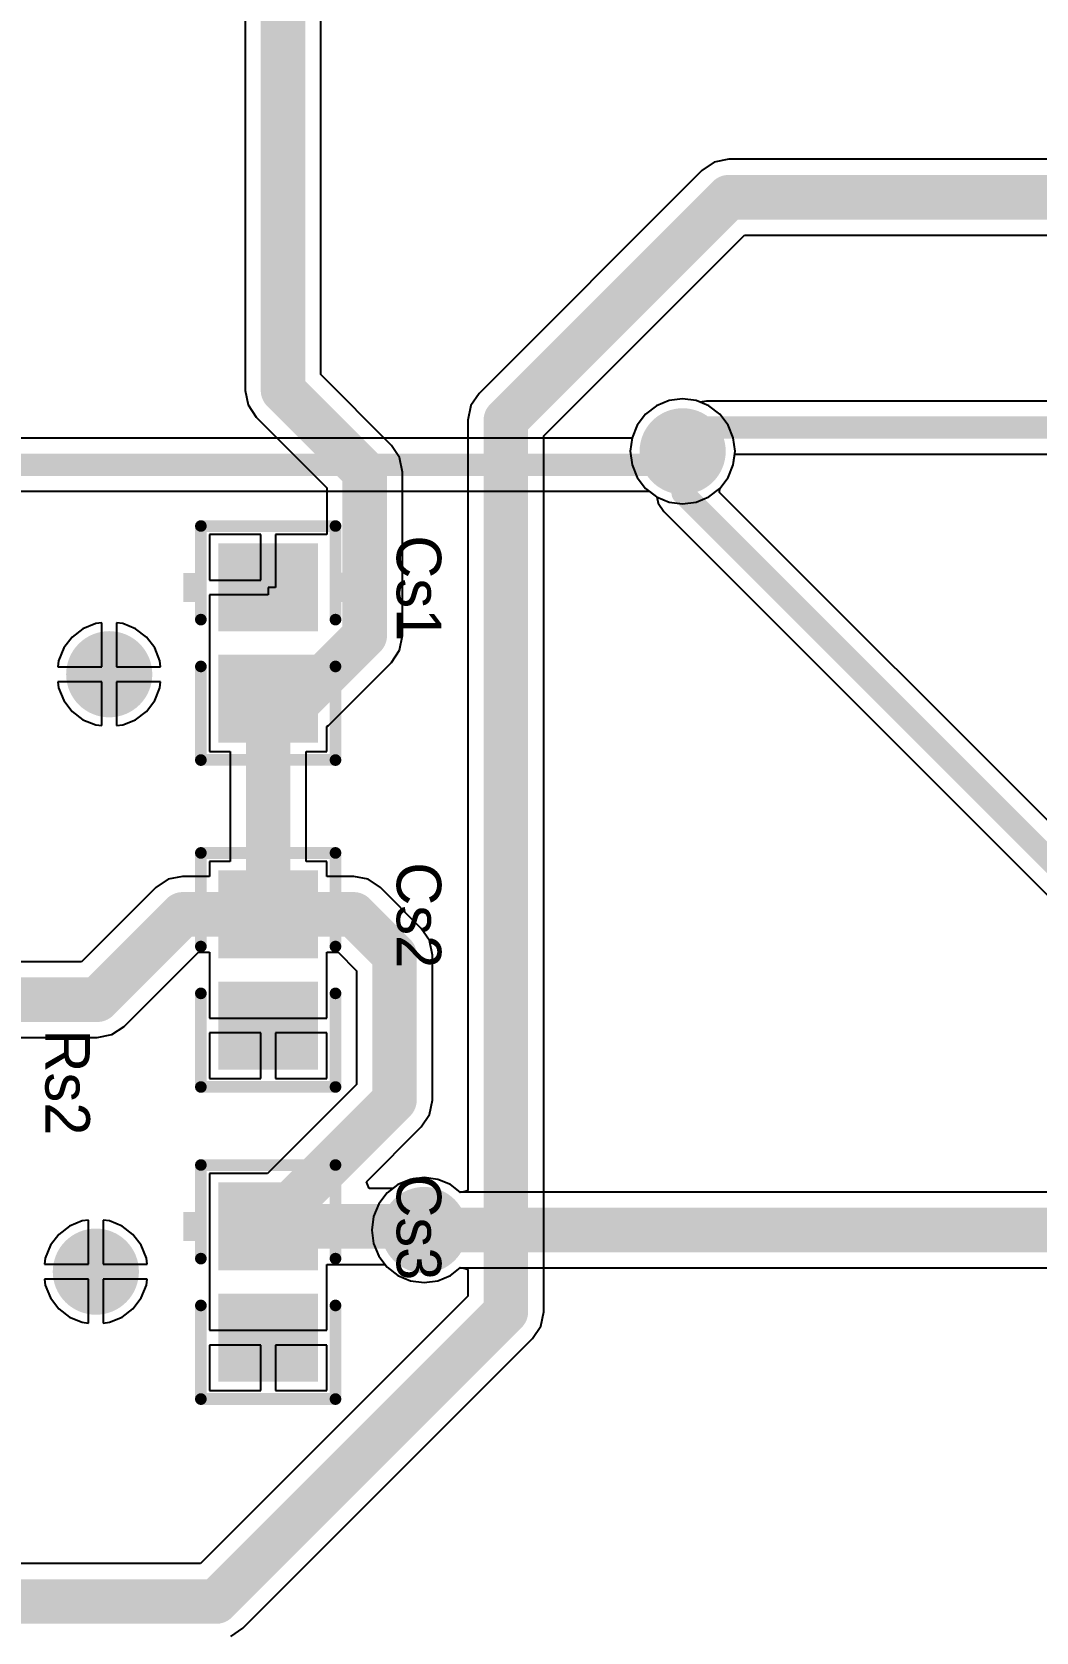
# Model space of a CAD drawing. Header units: millimetres. Extents: x 0.67 to 7.75, y 0.64 to 6.06.
# Drawn here: x 2.191 to 2.867, y 4.364 to 5.441 of the extents above; entities that cross this region are included whole.
import ezdxf

# ---------------------------------------------------------------- set-up
doc = ezdxf.new("R2010")
doc.units = ezdxf.units.MM
doc.header["$MEASUREMENT"] = 0
for name, color, linetype in [('BottomLayer', 5, 'Continuous'), ('BottomSolder', 6, 'Continuous'), ('MultiLayer', 9, 'Continuous'), ('TopLayer', 1, 'Continuous'), ('TopOverlay', 2, 'Continuous'), ('TopPaste', 8, 'Continuous'), ('TopSolder', 216, 'Continuous'), ('ViaHoleLayer', 16, 'Continuous')]:
    doc.layers.add(name, color=color, linetype=linetype)

# ---------------------------------------------------------------- blocks, each defined once
blk = doc.blocks.new('CC2012_0805_30')
at = {"layer": 'TopLayer'}
for points in [[(-0.063, -0.0295), (-0.0118, -0.0295), (-0.063, 0.0295), (-0.0118, 0.0295)], [(0.0118, -0.0295), (0.063, -0.0295), (0.0118, 0.0295), (0.063, 0.0295)]]:
    blk.add_solid(points, dxfattribs=at)
at = {"layer": 'TopOverlay', "const_width": 0.00787}
for points in [[(-0.0787, -0.0453), (-0.0787, 0.0453)], [(-0.0157, 0.0453), (-0.0787, 0.0453)], [(0.0787, 0.0453), (0.0157, 0.0453)], [(0.0787, -0.0453), (0.0787, 0.0453)], [(-0.0157, -0.0453), (-0.0787, -0.0453)], [(0.0787, -0.0453), (0.0157, -0.0453)]]:
    blk.add_lwpolyline(points, dxfattribs=at)
at = {"layer": 'TopOverlay', "const_width": 0.00394}
for points in [[(-0.0807, 0.0453, 1), (-0.0768, 0.0453, 1)], [(-0.0807, 0.0453, 1), (-0.0768, 0.0453, 1)], [(-0.0177, 0.0453, 1), (-0.0138, 0.0453, 1)], [(0.0138, 0.0453, 1), (0.0177, 0.0453, 1)], [(0.0768, 0.0453, 1), (0.0807, 0.0453, 1)], [(0.0768, 0.0453, 1), (0.0807, 0.0453, 1)], [(-0.0807, -0.0453, 1), (-0.0768, -0.0453, 1)], [(-0.0807, -0.0453, 1), (-0.0768, -0.0453, 1)], [(-0.0177, -0.0453, 1), (-0.0138, -0.0453, 1)], [(0.0138, -0.0453, 1), (0.0177, -0.0453, 1)], [(0.0768, -0.0453, 1), (0.0807, -0.0453, 1)], [(0.0768, -0.0453, 1), (0.0807, -0.0453, 1)]]:
    blk.add_lwpolyline(points, format="xyb", close=True, dxfattribs=at)
at = {"layer": 'TopOverlay'}
for points in [[(-0.0473, 0.0488), (-0.0276, 0.0488), (-0.0473, 0.0567), (-0.0276, 0.0567)], [(-0.0472, -0.057), (-0.0276, -0.057), (-0.0472, -0.0492), (-0.0276, -0.0492)]]:
    blk.add_solid(points, dxfattribs=at)
at = {"layer": 'TopPaste'}
for points in [[(-0.063, -0.0295), (-0.0118, -0.0295), (-0.063, 0.0295), (-0.0118, 0.0295)], [(0.0118, -0.0295), (0.063, -0.0295), (0.0118, 0.0295), (0.063, 0.0295)]]:
    blk.add_solid(points, dxfattribs=at)
at = {"layer": 'TopSolder'}
for points in [[(-0.067, -0.0335), (-0.0078, -0.0335), (-0.067, 0.0335), (-0.0078, 0.0335)], [(0.0078, -0.0335), (0.067, -0.0335), (0.0078, 0.0335), (0.067, 0.0335)]]:
    blk.add_solid(points, dxfattribs=at)
blk = doc.blocks.new('CC2012_0805_31')
at = {"layer": 'TopLayer'}
for points in [[(-0.063, -0.0295), (-0.0118, -0.0295), (-0.063, 0.0295), (-0.0118, 0.0295)], [(0.0118, -0.0295), (0.063, -0.0295), (0.0118, 0.0295), (0.063, 0.0295)]]:
    blk.add_solid(points, dxfattribs=at)
at = {"layer": 'TopOverlay', "const_width": 0.00787}
for points in [[(-0.0787, -0.0453), (-0.0787, 0.0453)], [(-0.0157, 0.0453), (-0.0787, 0.0453)], [(0.0787, 0.0453), (0.0157, 0.0453)], [(0.0787, -0.0453), (0.0787, 0.0453)], [(-0.0157, -0.0453), (-0.0787, -0.0453)], [(0.0787, -0.0453), (0.0157, -0.0453)]]:
    blk.add_lwpolyline(points, dxfattribs=at)
at = {"layer": 'TopOverlay', "const_width": 0.00394}
for points in [[(-0.0807, 0.0453, 1), (-0.0768, 0.0453, 1)], [(-0.0807, 0.0453, 1), (-0.0768, 0.0453, 1)], [(-0.0177, 0.0453, 1), (-0.0138, 0.0453, 1)], [(0.0138, 0.0453, 1), (0.0177, 0.0453, 1)], [(0.0768, 0.0453, 1), (0.0807, 0.0453, 1)], [(0.0768, 0.0453, 1), (0.0807, 0.0453, 1)], [(-0.0807, -0.0453, 1), (-0.0768, -0.0453, 1)], [(-0.0807, -0.0453, 1), (-0.0768, -0.0453, 1)], [(-0.0177, -0.0453, 1), (-0.0138, -0.0453, 1)], [(0.0138, -0.0453, 1), (0.0177, -0.0453, 1)], [(0.0768, -0.0453, 1), (0.0807, -0.0453, 1)], [(0.0768, -0.0453, 1), (0.0807, -0.0453, 1)]]:
    blk.add_lwpolyline(points, format="xyb", close=True, dxfattribs=at)
at = {"layer": 'TopOverlay'}
for points in [[(-0.0473, 0.0488), (-0.0276, 0.0488), (-0.0473, 0.0567), (-0.0276, 0.0567)], [(-0.0472, -0.057), (-0.0276, -0.057), (-0.0472, -0.0492), (-0.0276, -0.0492)]]:
    blk.add_solid(points, dxfattribs=at)
at = {"layer": 'TopPaste'}
for points in [[(-0.063, -0.0295), (-0.0118, -0.0295), (-0.063, 0.0295), (-0.0118, 0.0295)], [(0.0118, -0.0295), (0.063, -0.0295), (0.0118, 0.0295), (0.063, 0.0295)]]:
    blk.add_solid(points, dxfattribs=at)
at = {"layer": 'TopSolder'}
for points in [[(-0.067, -0.0335), (-0.0078, -0.0335), (-0.067, 0.0335), (-0.0078, 0.0335)], [(0.0078, -0.0335), (0.067, -0.0335), (0.0078, 0.0335), (0.067, 0.0335)]]:
    blk.add_solid(points, dxfattribs=at)
blk = doc.blocks.new('CC2012_0805_32')
at = {"layer": 'TopLayer'}
for points in [[(-0.063, -0.0295), (-0.0118, -0.0295), (-0.063, 0.0295), (-0.0118, 0.0295)], [(0.0118, -0.0295), (0.063, -0.0295), (0.0118, 0.0295), (0.063, 0.0295)]]:
    blk.add_solid(points, dxfattribs=at)
at = {"layer": 'TopOverlay', "const_width": 0.00787}
for points in [[(-0.0787, -0.0453), (-0.0787, 0.0453)], [(-0.0157, 0.0453), (-0.0787, 0.0453)], [(0.0787, 0.0453), (0.0157, 0.0453)], [(0.0787, -0.0453), (0.0787, 0.0453)], [(-0.0157, -0.0453), (-0.0787, -0.0453)], [(0.0787, -0.0453), (0.0157, -0.0453)]]:
    blk.add_lwpolyline(points, dxfattribs=at)
at = {"layer": 'TopOverlay', "const_width": 0.00394}
for points in [[(-0.0807, 0.0453, 1), (-0.0768, 0.0453, 1)], [(-0.0807, 0.0453, 1), (-0.0768, 0.0453, 1)], [(-0.0177, 0.0453, 1), (-0.0138, 0.0453, 1)], [(0.0138, 0.0453, 1), (0.0177, 0.0453, 1)], [(0.0768, 0.0453, 1), (0.0807, 0.0453, 1)], [(0.0768, 0.0453, 1), (0.0807, 0.0453, 1)], [(-0.0807, -0.0453, 1), (-0.0768, -0.0453, 1)], [(-0.0807, -0.0453, 1), (-0.0768, -0.0453, 1)], [(-0.0177, -0.0453, 1), (-0.0138, -0.0453, 1)], [(0.0138, -0.0453, 1), (0.0177, -0.0453, 1)], [(0.0768, -0.0453, 1), (0.0807, -0.0453, 1)], [(0.0768, -0.0453, 1), (0.0807, -0.0453, 1)]]:
    blk.add_lwpolyline(points, format="xyb", close=True, dxfattribs=at)
at = {"layer": 'TopOverlay'}
for points in [[(-0.0473, 0.0488), (-0.0276, 0.0488), (-0.0473, 0.0567), (-0.0276, 0.0567)], [(-0.0472, -0.057), (-0.0276, -0.057), (-0.0472, -0.0492), (-0.0276, -0.0492)]]:
    blk.add_solid(points, dxfattribs=at)
at = {"layer": 'TopPaste'}
for points in [[(-0.063, -0.0295), (-0.0118, -0.0295), (-0.063, 0.0295), (-0.0118, 0.0295)], [(0.0118, -0.0295), (0.063, -0.0295), (0.0118, 0.0295), (0.063, 0.0295)]]:
    blk.add_solid(points, dxfattribs=at)
at = {"layer": 'TopSolder'}
for points in [[(-0.067, -0.0335), (-0.0078, -0.0335), (-0.067, 0.0335), (-0.0078, 0.0335)], [(0.0078, -0.0335), (0.067, -0.0335), (0.0078, 0.0335), (0.067, 0.0335)]]:
    blk.add_solid(points, dxfattribs=at)

msp = doc.modelspace()

# ---------------------------------------------------------------- linework, layer by layer
at = {"layer": 'BottomLayer'}
for p, q in [((2.6199, 5.1931), (2.6113, 5.1896)), ((2.629, 5.1943), (2.6199, 5.1931)), ((2.6381, 5.1931), (2.629, 5.1943)), ((2.6408, 5.192), (2.6381, 5.1931)), ((2.645, 5.1928), (2.6408, 5.192)), ((3.3633, 5.1928), (2.645, 5.1928)), ((2.604, 5.184), (2.5984, 5.1767)), ((2.6113, 5.1896), (2.604, 5.184)), ((2.5984, 5.1767), (2.5949, 5.1681)), ((2.5949, 5.1681), (2.5949, 5.1678)), ((2.5949, 5.1678), (1.0854, 5.1678)), ((2.6596, 5.1413), (2.6631, 5.1499)), ((2.6631, 5.1499), (2.6641, 5.1572)), ((2.6641, 5.1572), (3.358, 5.1572)), ((2.654, 5.134), (2.6596, 5.1413)), ((1.0854, 5.1322), (2.6065, 5.1322)), ((2.6065, 5.1322), (2.6113, 5.1284)), ((2.6113, 5.1284), (2.6199, 5.1249)), ((2.6381, 5.1249), (2.6467, 5.1284)), ((2.6467, 5.1284), (2.654, 5.134)), ((2.6199, 5.1249), (2.629, 5.1237)), ((2.629, 5.1237), (2.6381, 5.1249)), ((2.2253, 5.0396), (2.218, 5.034)), ((2.2339, 5.0431), (2.2253, 5.0396)), ((2.238, 5.0436), (2.2339, 5.0431)), ((2.238, 5.014), (2.238, 5.0436)), ((2.2521, 5.0431), (2.248, 5.0436)), ((2.248, 5.0436), (2.248, 5.014)), ((2.2607, 5.0396), (2.2521, 5.0431)), ((2.268, 5.034), (2.2607, 5.0396)), ((2.218, 5.034), (2.2124, 5.0267)), ((2.2736, 5.0267), (2.268, 5.034)), ((2.2089, 5.0181), (2.2084, 5.014)), ((2.2124, 5.0267), (2.2089, 5.0181)), ((2.2771, 5.0181), (2.2736, 5.0267)), ((2.2776, 5.014), (2.2771, 5.0181)), ((2.2084, 5.014), (2.238, 5.014)), ((2.248, 5.014), (2.2776, 5.014)), ((2.238, 5.004), (2.2084, 5.004)), ((2.2084, 5.004), (2.2089, 4.9999)), ((2.2089, 4.9999), (2.2124, 4.9913)), ((2.238, 4.9744), (2.238, 5.004)), ((2.2776, 5.004), (2.248, 5.004)), ((2.248, 5.004), (2.248, 4.9744)), ((2.2736, 4.9913), (2.2771, 4.9999)), ((2.2771, 4.9999), (2.2776, 5.004)), ((2.2124, 4.9913), (2.218, 4.984)), ((2.268, 4.984), (2.2736, 4.9913)), ((2.218, 4.984), (2.2253, 4.9784)), ((2.2253, 4.9784), (2.2339, 4.9749)), ((2.2339, 4.9749), (2.238, 4.9744)), ((2.248, 4.9744), (2.2521, 4.9749)), ((2.2521, 4.9749), (2.2607, 4.9784)), ((2.2607, 4.9784), (2.268, 4.984)), ((2.4373, 4.6656), (2.43, 4.66)), ((2.4459, 4.6691), (2.4373, 4.6656)), ((2.455, 4.6703), (2.4459, 4.6691)), ((2.4641, 4.6691), (2.455, 4.6703)), ((2.4727, 4.6656), (2.4641, 4.6691)), ((2.4793, 4.6605), (2.4727, 4.6656)), ((2.4244, 4.6527), (2.4209, 4.6441)), ((2.43, 4.66), (2.4244, 4.6527)), ((3.1172, 4.6605), (2.4793, 4.6605)), ((2.2249, 4.6411), (2.2163, 4.6376)), ((2.229, 4.6416), (2.2249, 4.6411)), ((2.229, 4.612), (2.229, 4.6416)), ((2.2431, 4.6411), (2.239, 4.6416)), ((2.239, 4.6416), (2.239, 4.612)), ((2.2517, 4.6376), (2.2431, 4.6411)), ((2.4209, 4.6441), (2.4197, 4.635)), ((2.209, 4.632), (2.2034, 4.6247)), ((2.2163, 4.6376), (2.209, 4.632)), ((2.259, 4.632), (2.2517, 4.6376)), ((2.2646, 4.6247), (2.259, 4.632)), ((2.4197, 4.635), (2.4209, 4.6259)), ((2.2034, 4.6247), (2.1999, 4.6161)), ((2.2681, 4.6161), (2.2646, 4.6247)), ((2.4209, 4.6259), (2.4244, 4.6173)), ((2.1999, 4.6161), (2.1994, 4.612)), ((2.1994, 4.612), (2.229, 4.612)), ((2.239, 4.612), (2.2686, 4.612)), ((2.2686, 4.612), (2.2681, 4.6161)), ((2.4244, 4.6173), (2.43, 4.61)), ((2.43, 4.61), (2.4373, 4.6044)), ((2.4727, 4.6044), (2.4793, 4.6095)), ((2.4793, 4.6095), (3.1066, 4.6095)), ((2.229, 4.602), (2.1994, 4.602)), ((2.1994, 4.602), (2.1999, 4.5979)), ((2.1999, 4.5979), (2.2034, 4.5893)), ((2.229, 4.5724), (2.229, 4.602)), ((2.2686, 4.602), (2.239, 4.602)), ((2.239, 4.602), (2.239, 4.5724)), ((2.2646, 4.5893), (2.2681, 4.5979)), ((2.2681, 4.5979), (2.2686, 4.602)), ((2.4373, 4.6044), (2.4459, 4.6009)), ((2.4459, 4.6009), (2.455, 4.5997)), ((2.455, 4.5997), (2.4641, 4.6009)), ((2.4641, 4.6009), (2.4727, 4.6044)), ((2.2034, 4.5893), (2.209, 4.582)), ((2.259, 4.582), (2.2646, 4.5893)), ((2.209, 4.582), (2.2163, 4.5764)), ((2.2163, 4.5764), (2.2249, 4.5729)), ((2.2431, 4.5729), (2.2517, 4.5764)), ((2.2517, 4.5764), (2.259, 4.582)), ((2.2249, 4.5729), (2.229, 4.5724)), ((2.239, 4.5724), (2.2431, 4.5729))]:
    msp.add_line(p, q, dxfattribs=at)
for points, const_width in [([(2.6165, 5.159, 1), (2.6415, 5.159, 1)], 0.025), ([(2.6412, 5.175, 1), (2.6488, 5.175, 1)], 0.0075), ([(2.6412, 5.175, 1), (2.6488, 5.175, 1)], 0.0075), ([(2.6162, 5.15, 1), (2.6237, 5.15, 1)], 0.0075), ([(2.6162, 5.15, 1), (2.6237, 5.15, 1)], 0.0075), ([(2.2305, 5.009, 1), (2.2555, 5.009, 1)], 0.025), ([(2.4425, 4.635, 1), (2.4675, 4.635, 1)], 0.025), ([(2.4475, 4.635, 1), (2.4625, 4.635, 1)], 0.015), ([(2.2215, 4.607, 1), (2.2465, 4.607, 1)], 0.025)]:
    msp.add_lwpolyline(points, format="xyb", close=True, dxfattribs=dict(at, const_width=const_width))
for points, const_width in [([(2.62, 5.15), (2.645, 5.175)], 0.015), ([(2.645, 5.175), (3.3639, 5.175)], 0.015), ([(1.05, 5.15), (2.62, 5.15)], 0.015), ([(2.455, 4.635), (3.5193, 4.635)], 0.03)]:
    msp.add_lwpolyline(points, dxfattribs=dict(at, const_width=const_width))
at = {"layer": 'BottomSolder', "const_width": 0.029}
for points in [[(2.6145, 5.159, 1), (2.6435, 5.159, 1)], [(2.2285, 5.009, 1), (2.2575, 5.009, 1)], [(2.4405, 4.635, 1), (2.4695, 4.635, 1)], [(2.2195, 4.607, 1), (2.2485, 4.607, 1)]]:
    msp.add_lwpolyline(points, format="xyb", close=True, dxfattribs=at)
at = {"layer": 'MultiLayer', "const_width": 0.025}
for points in [[(2.6165, 5.159, 1), (2.6415, 5.159, 1)], [(2.2305, 5.009, 1), (2.2555, 5.009, 1)], [(2.4425, 4.635, 1), (2.4675, 4.635, 1)], [(2.2215, 4.607, 1), (2.2465, 4.607, 1)]]:
    msp.add_lwpolyline(points, format="xyb", close=True, dxfattribs=at)
at = {"layer": 'TopLayer'}
for p, q in [((2.3345, 5.5005), (2.3345, 5.2)), ((2.3855, 5.2106), (2.3855, 5.5005)), ((2.6502, 5.3535), (2.642, 5.348)), ((2.66, 5.3555), (2.6502, 5.3535)), ((3.0057, 5.3555), (2.66, 5.3555)), ((2.642, 5.348), (2.492, 5.198)), ((2.5355, 5.1694), (2.6706, 5.3045)), ((2.6706, 5.3045), (3.0057, 5.3045)), ((2.433, 5.163), (2.3855, 5.2106)), ((2.3345, 5.2), (2.3365, 5.1902)), ((2.3365, 5.1902), (2.342, 5.182)), ((2.4865, 5.1898), (2.4845, 5.18)), ((2.492, 5.198), (2.4865, 5.1898)), ((2.6199, 5.1931), (2.6113, 5.1896)), ((2.629, 5.1943), (2.6199, 5.1931)), ((2.6381, 5.1931), (2.629, 5.1943)), ((2.6467, 5.1896), (2.6381, 5.1931)), ((2.342, 5.182), (2.3895, 5.1344)), ((2.4845, 5.18), (2.4845, 4.6615)), ((2.604, 5.184), (2.5984, 5.1767)), ((2.6113, 5.1896), (2.604, 5.184)), ((2.654, 5.184), (2.6467, 5.1896)), ((2.6596, 5.1767), (2.654, 5.184)), ((2.5355, 4.58), (2.5355, 5.1694)), ((2.5949, 5.1681), (2.5937, 5.159)), ((2.5984, 5.1767), (2.5949, 5.1681)), ((2.6631, 5.1681), (2.6596, 5.1767)), ((2.6643, 5.159), (2.6631, 5.1681)), ((2.4385, 5.1548), (2.433, 5.163)), ((2.5937, 5.159), (2.5949, 5.1499)), ((2.6631, 5.1499), (2.6643, 5.159)), ((2.4405, 5.145), (2.4385, 5.1548)), ((2.5949, 5.1499), (2.5984, 5.1413)), ((2.6596, 5.1413), (2.6631, 5.1499)), ((2.4405, 5.035), (2.4405, 5.145)), ((2.5984, 5.1413), (2.604, 5.134)), ((2.654, 5.134), (2.6596, 5.1413)), ((2.3895, 5.1344), (2.3895, 5.108)), ((2.604, 5.134), (2.6113, 5.1284)), ((2.6113, 5.1284), (2.6117, 5.1283)), ((2.6117, 5.1283), (2.6125, 5.1242)), ((2.6538, 5.1314), (2.654, 5.134)), ((3.0976, 4.6876), (2.6538, 5.1314)), ((2.6125, 5.1242), (2.6164, 5.1184)), ((2.6164, 5.1184), (3.0672, 4.6676)), ((2.3895, 5.108), (2.3895, 5.103)), ((2.345, 5.103), (2.3104, 5.103)), ((2.3104, 5.103), (2.3104, 5.0724)), ((2.345, 5.0724), (2.345, 5.103)), ((2.3895, 5.103), (2.355, 5.103)), ((2.355, 5.103), (2.355, 5.0674)), ((2.3104, 5.0724), (2.345, 5.0724)), ((2.35, 5.0624), (2.3104, 5.0624)), ((2.3104, 5.0624), (2.3104, 5.0318)), ((2.355, 5.0674), (2.35, 5.0674)), ((2.35, 5.0674), (2.35, 5.0624)), ((2.2253, 5.0396), (2.218, 5.034)), ((2.2339, 5.0431), (2.2253, 5.0396)), ((2.238, 5.0436), (2.2339, 5.0431)), ((2.238, 5.014), (2.238, 5.0436)), ((2.2521, 5.0431), (2.248, 5.0436)), ((2.248, 5.0436), (2.248, 5.014)), ((2.2607, 5.0396), (2.2521, 5.0431)), ((2.268, 5.034), (2.2607, 5.0396)), ((2.218, 5.034), (2.2124, 5.0267)), ((2.2736, 5.0267), (2.268, 5.034)), ((2.3104, 5.0318), (2.3104, 5.0318)), ((2.3104, 5.0318), (2.3104, 5.0282)), ((2.3104, 5.0282), (2.3104, 5.0282)), ((2.3104, 5.0282), (2.3104, 5.0268)), ((2.4385, 5.0252), (2.4405, 5.035)), ((2.2089, 5.0181), (2.2084, 5.014)), ((2.2124, 5.0267), (2.2089, 5.0181)), ((2.2771, 5.0181), (2.2736, 5.0267)), ((2.2776, 5.014), (2.2771, 5.0181)), ((2.3104, 5.0268), (2.3104, 4.957)), ((2.433, 5.017), (2.4385, 5.0252)), ((2.2084, 5.014), (2.238, 5.014)), ((2.248, 5.014), (2.2776, 5.014)), ((2.3906, 4.9746), (2.433, 5.017)), ((2.238, 5.004), (2.2084, 5.004)), ((2.2084, 5.004), (2.2089, 4.9999)), ((2.2089, 4.9999), (2.2124, 4.9913)), ((2.238, 4.9744), (2.238, 5.004)), ((2.2776, 5.004), (2.248, 5.004)), ((2.248, 5.004), (2.248, 4.9744)), ((2.2736, 4.9913), (2.2771, 4.9999)), ((2.2771, 4.9999), (2.2776, 5.004)), ((2.2124, 4.9913), (2.218, 4.984)), ((2.268, 4.984), (2.2736, 4.9913)), ((2.218, 4.984), (2.2253, 4.9784)), ((2.2253, 4.9784), (2.2339, 4.9749)), ((2.2339, 4.9749), (2.238, 4.9744)), ((2.248, 4.9744), (2.2521, 4.9749)), ((2.2521, 4.9749), (2.2607, 4.9784)), ((2.2607, 4.9784), (2.268, 4.984)), ((2.3895, 4.9738), (2.3906, 4.9746)), ((2.3895, 4.957), (2.3895, 4.9738)), ((2.3104, 4.957), (2.3245, 4.957)), ((2.3245, 4.957), (2.3245, 4.883)), ((2.3755, 4.883), (2.3755, 4.957)), ((2.3755, 4.957), (2.3895, 4.957)), ((2.3245, 4.883), (2.3104, 4.883)), ((2.3104, 4.883), (2.3104, 4.8729)), ((2.3895, 4.883), (2.3755, 4.883)), ((2.3895, 4.8729), (2.3895, 4.883)), ((2.2826, 4.871), (2.2744, 4.8654)), ((2.2924, 4.8729), (2.2826, 4.871)), ((2.3104, 4.8729), (2.2924, 4.8729)), ((2.4076, 4.8729), (2.3895, 4.8729)), ((2.4174, 4.871), (2.4076, 4.8729)), ((2.4256, 4.8654), (2.4174, 4.871)), ((2.2744, 4.8654), (2.2244, 4.8155)), ((2.453, 4.838), (2.4256, 4.8654)), ((2.4585, 4.8298), (2.453, 4.838)), ((2.4605, 4.82), (2.4585, 4.8298)), ((2.2244, 4.8155), (2.173, 4.8155)), ((2.253, 4.772), (2.303, 4.8219)), ((2.303, 4.8219), (2.3104, 4.8219)), ((2.3104, 4.8219), (2.3104, 4.8132)), ((2.3104, 4.8132), (2.3104, 4.8118)), ((2.3895, 4.8132), (2.3895, 4.8219)), ((2.3895, 4.8219), (2.397, 4.8219)), ((2.3895, 4.8118), (2.3895, 4.8132)), ((2.397, 4.8219), (2.4095, 4.8094)), ((2.4605, 4.7224), (2.4605, 4.82)), ((2.3104, 4.8118), (2.3104, 4.8082)), ((2.3104, 4.8082), (2.3104, 4.8068)), ((2.3104, 4.8068), (2.3104, 4.7776)), ((2.3895, 4.8082), (2.3895, 4.8118)), ((2.3895, 4.8068), (2.3895, 4.8082)), ((2.3895, 4.7776), (2.3895, 4.8068)), ((2.4095, 4.8094), (2.4095, 4.733)), ((2.2448, 4.7665), (2.253, 4.772)), ((2.3104, 4.7776), (2.35, 4.7776)), ((2.35, 4.7776), (2.3895, 4.7776)), ((2.1069, 4.7645), (2.235, 4.7645)), ((2.235, 4.7645), (2.2448, 4.7665)), ((2.345, 4.7676), (2.3104, 4.7676)), ((2.3104, 4.7676), (2.3104, 4.737)), ((2.345, 4.737), (2.345, 4.7676)), ((2.3895, 4.7676), (2.355, 4.7676)), ((2.355, 4.7676), (2.355, 4.737)), ((2.3895, 4.737), (2.3895, 4.7676)), ((2.3104, 4.737), (2.345, 4.737)), ((2.4095, 4.733), (2.3495, 4.673)), ((2.355, 4.737), (2.3895, 4.737)), ((2.4585, 4.7127), (2.4605, 4.7224)), ((2.453, 4.7044), (2.4585, 4.7127)), ((2.4161, 4.6675), (2.453, 4.7044)), ((2.3495, 4.673), (2.3104, 4.673)), ((2.3104, 4.673), (2.3104, 4.6032)), ((2.418, 4.6629), (2.4161, 4.6675)), ((2.4339, 4.6629), (2.418, 4.6629)), ((2.4373, 4.6656), (2.4339, 4.6629)), ((2.4459, 4.6691), (2.4373, 4.6656)), ((2.455, 4.6703), (2.4459, 4.6691)), ((2.4641, 4.6691), (2.455, 4.6703)), ((2.4727, 4.6656), (2.4641, 4.6691)), ((2.4795, 4.6603), (2.4727, 4.6656)), ((2.4832, 4.6611), (2.4795, 4.6603)), ((2.4845, 4.6615), (2.4832, 4.6611)), ((2.2249, 4.6411), (2.2163, 4.6376)), ((2.229, 4.6416), (2.2249, 4.6411)), ((2.229, 4.612), (2.229, 4.6416)), ((2.2431, 4.6411), (2.239, 4.6416)), ((2.239, 4.6416), (2.239, 4.612)), ((2.2517, 4.6376), (2.2431, 4.6411)), ((2.209, 4.632), (2.2034, 4.6247)), ((2.2163, 4.6376), (2.209, 4.632)), ((2.259, 4.632), (2.2517, 4.6376)), ((2.2646, 4.6247), (2.259, 4.632)), ((2.2034, 4.6247), (2.1999, 4.6161)), ((2.2681, 4.6161), (2.2646, 4.6247)), ((2.1999, 4.6161), (2.1994, 4.612)), ((2.1994, 4.612), (2.229, 4.612)), ((2.239, 4.612), (2.2686, 4.612)), ((2.2686, 4.612), (2.2681, 4.6161)), ((2.3895, 4.6032), (2.3895, 4.6119)), ((2.3895, 4.6119), (2.4286, 4.6119)), ((2.4286, 4.6119), (2.43, 4.61)), ((2.43, 4.61), (2.4373, 4.6044)), ((2.4727, 4.6044), (2.4795, 4.6097)), ((2.4795, 4.6097), (2.4832, 4.6089)), ((2.4832, 4.6089), (2.4845, 4.6085)), ((2.4845, 4.6085), (2.4845, 4.5906)), ((2.229, 4.602), (2.1994, 4.602)), ((2.1994, 4.602), (2.1999, 4.5979)), ((2.1999, 4.5979), (2.2034, 4.5893)), ((2.229, 4.5724), (2.229, 4.602)), ((2.2686, 4.602), (2.239, 4.602)), ((2.239, 4.602), (2.239, 4.5724)), ((2.2646, 4.5893), (2.2681, 4.5979)), ((2.2681, 4.5979), (2.2686, 4.602)), ((2.3104, 4.6032), (2.3104, 4.6018)), ((2.3104, 4.6018), (2.3104, 4.5982)), ((2.3104, 4.5982), (2.3104, 4.5968)), ((2.3895, 4.6018), (2.3895, 4.6032)), ((2.3895, 4.5982), (2.3895, 4.6018)), ((2.3895, 4.5968), (2.3895, 4.5982)), ((2.4373, 4.6044), (2.4459, 4.6009)), ((2.4459, 4.6009), (2.455, 4.5997)), ((2.455, 4.5997), (2.4641, 4.6009)), ((2.4641, 4.6009), (2.4727, 4.6044)), ((2.2034, 4.5893), (2.209, 4.582)), ((2.259, 4.582), (2.2646, 4.5893)), ((2.4845, 4.5906), (2.3044, 4.4105)), ((2.3104, 4.5968), (2.3104, 4.5676)), ((2.3895, 4.5676), (2.3895, 4.5968)), ((2.209, 4.582), (2.2163, 4.5764)), ((2.2163, 4.5764), (2.2249, 4.5729)), ((2.2431, 4.5729), (2.2517, 4.5764)), ((2.2517, 4.5764), (2.259, 4.582)), ((2.5335, 4.5702), (2.5355, 4.58)), ((2.2249, 4.5729), (2.229, 4.5724)), ((2.239, 4.5724), (2.2431, 4.5729)), ((2.3104, 4.5676), (2.35, 4.5676)), ((2.35, 4.5676), (2.3895, 4.5676)), ((2.528, 4.562), (2.5335, 4.5702)), ((2.345, 4.5576), (2.3104, 4.5576)), ((2.3104, 4.5576), (2.3104, 4.527)), ((2.333, 4.367), (2.528, 4.562)), ((2.345, 4.527), (2.345, 4.5576)), ((2.3895, 4.5576), (2.355, 4.5576)), ((2.355, 4.5576), (2.355, 4.527)), ((2.3895, 4.527), (2.3895, 4.5576)), ((2.3104, 4.527), (2.345, 4.527)), ((2.355, 4.527), (2.3895, 4.527)), ((2.3044, 4.4105), (1.8382, 4.4105)), ((2.3248, 4.3615), (2.333, 4.367))]:
    msp.add_line(p, q, dxfattribs=at)
for points, const_width in [([(2.36, 5.2), (2.36, 5.54)], 0.03), ([(2.51, 5.18), (2.66, 5.33)], 0.03), ([(2.66, 5.33), (3.03, 5.33)], 0.03), ([(2.36, 5.2), (2.415, 5.145)], 0.03), ([(2.51, 4.58), (2.51, 5.18)], 0.03), ([(2.415, 5.035), (2.415, 5.145)], 0.03), ([(2.629, 5.131), (2.629, 5.159)], 0.015), ([(2.629, 5.131), (3.085, 4.675)], 0.015), ([(2.3726, 4.9926), (2.415, 5.035)], 0.03), ([(2.35, 4.8474), (2.35, 4.9926)], 0.03), ([(2.35, 4.9926), (2.3726, 4.9926)], 0.03), ([(2.235, 4.79), (2.2924, 4.8474)], 0.03), ([(2.2924, 4.8474), (2.35, 4.8474)], 0.03), ([(2.35, 4.8474), (2.4076, 4.8474)], 0.03), ([(2.4076, 4.8474), (2.435, 4.82)], 0.03), ([(2.435, 4.7224), (2.435, 4.82)], 0.03), ([(2.1069, 4.79), (2.235, 4.79)], 0.03), ([(2.35, 4.6374), (2.435, 4.7224)], 0.03), ([(2.35, 4.6374), (2.4526, 4.6374)], 0.03), ([(2.4526, 4.6374), (2.455, 4.635)], 0.03), ([(2.315, 4.385), (2.51, 4.58)], 0.03), ([(1.765, 4.385), (2.315, 4.385)], 0.03)]:
    msp.add_lwpolyline(points, dxfattribs=dict(at, const_width=const_width))
for points, const_width in [([(2.6525, 5.33, 1), (2.6675, 5.33, 1)], 0.015), ([(2.6525, 5.33, 1), (2.6675, 5.33, 1)], 0.015), ([(2.3525, 5.2, 1), (2.3675, 5.2, 1)], 0.015), ([(2.3525, 5.2, 1), (2.3675, 5.2, 1)], 0.015), ([(2.5025, 5.18, 1), (2.5175, 5.18, 1)], 0.015), ([(2.5025, 5.18, 1), (2.5175, 5.18, 1)], 0.015), ([(2.6165, 5.159, 1), (2.6415, 5.159, 1)], 0.025), ([(2.4075, 5.145, 1), (2.4225, 5.145, 1)], 0.015), ([(2.4075, 5.145, 1), (2.4225, 5.145, 1)], 0.015), ([(2.6252, 5.159, 1), (2.6328, 5.159, 1)], 0.0075), ([(2.6252, 5.131, 1), (2.6328, 5.131, 1)], 0.0075), ([(2.6252, 5.131, 1), (2.6328, 5.131, 1)], 0.0075), ([(2.4075, 5.035, 1), (2.4225, 5.035, 1)], 0.015), ([(2.4075, 5.035, 1), (2.4225, 5.035, 1)], 0.015), ([(2.2305, 5.009, 1), (2.2555, 5.009, 1)], 0.025), ([(2.3425, 4.9926, 1), (2.3575, 4.9926, 1)], 0.015), ([(2.3425, 4.9926, 1), (2.3575, 4.9926, 1)], 0.015), ([(2.3651, 4.9926, 1), (2.3801, 4.9926, 1)], 0.015), ([(2.3651, 4.9926, 1), (2.3801, 4.9926, 1)], 0.015), ([(2.2849, 4.8474, 1), (2.2999, 4.8474, 1)], 0.015), ([(2.2849, 4.8474, 1), (2.2999, 4.8474, 1)], 0.015), ([(2.3425, 4.8474, 1), (2.3575, 4.8474, 1)], 0.015), ([(2.3425, 4.8474, 1), (2.3575, 4.8474, 1)], 0.015), ([(2.3425, 4.8474, 1), (2.3575, 4.8474, 1)], 0.015), ([(2.4001, 4.8474, 1), (2.4151, 4.8474, 1)], 0.015), ([(2.4001, 4.8474, 1), (2.4151, 4.8474, 1)], 0.015), ([(2.4275, 4.82, 1), (2.4425, 4.82, 1)], 0.015), ([(2.4275, 4.82, 1), (2.4425, 4.82, 1)], 0.015), ([(2.2275, 4.79, 1), (2.2425, 4.79, 1)], 0.015), ([(2.2275, 4.79, 1), (2.2425, 4.79, 1)], 0.015), ([(2.4275, 4.7224, 1), (2.4425, 4.7224, 1)], 0.015), ([(2.4275, 4.7224, 1), (2.4425, 4.7224, 1)], 0.015), ([(2.3425, 4.6374, 1), (2.3575, 4.6374, 1)], 0.015), ([(2.3425, 4.6374, 1), (2.3575, 4.6374, 1)], 0.015), ([(2.4425, 4.635, 1), (2.4675, 4.635, 1)], 0.025), ([(2.4451, 4.6374, 1), (2.4601, 4.6374, 1)], 0.015), ([(2.4451, 4.6374, 1), (2.4601, 4.6374, 1)], 0.015), ([(2.4475, 4.635, 1), (2.4625, 4.635, 1)], 0.015), ([(2.2215, 4.607, 1), (2.2465, 4.607, 1)], 0.025), ([(2.5025, 4.58, 1), (2.5175, 4.58, 1)], 0.015), ([(2.5025, 4.58, 1), (2.5175, 4.58, 1)], 0.015), ([(2.3075, 4.385, 1), (2.3225, 4.385, 1)], 0.015), ([(2.3075, 4.385, 1), (2.3225, 4.385, 1)], 0.015)]:
    msp.add_lwpolyline(points, format="xyb", close=True, dxfattribs=dict(at, const_width=const_width))
at = {"layer": 'TopSolder', "const_width": 0.029}
for points in [[(2.6145, 5.159, 1), (2.6435, 5.159, 1)], [(2.2285, 5.009, 1), (2.2575, 5.009, 1)], [(2.4405, 4.635, 1), (2.4695, 4.635, 1)], [(2.2195, 4.607, 1), (2.2485, 4.607, 1)]]:
    msp.add_lwpolyline(points, format="xyb", close=True, dxfattribs=at)
at = {"layer": 'ViaHoleLayer', "const_width": 0.014}
for points in [[(2.622, 5.159, 1), (2.636, 5.159, 1)], [(2.236, 5.009, 1), (2.25, 5.009, 1)], [(2.448, 4.635, 1), (2.462, 4.635, 1)], [(2.227, 4.607, 1), (2.241, 4.607, 1)]]:
    msp.add_lwpolyline(points, format="xyb", close=True, dxfattribs=at)

# ---------------------------------------------------------------- block references
at = {"rotation": 270}
for name, p in [('CC2012_0805_30', (2.35, 5.03)), ('CC2012_0805_31', (2.35, 4.81)), ('CC2012_0805_32', (2.35, 4.6))]:
    msp.add_blockref(name, p, dxfattribs=at)

# ---------------------------------------------------------------- texts
at = {"layer": 'TopOverlay'}
for s, p in [('Cs1', (2.4365, 5.1025)), ('Cs2', (2.4365, 4.8825)), ('Rs2', (2.2, 4.77)), ('Cs3', (2.4365, 4.6725))]:
    msp.add_text(s, height=0.03, rotation=270, dxfattribs=at).set_placement(p)

doc.saveas('drawing.dxf')
